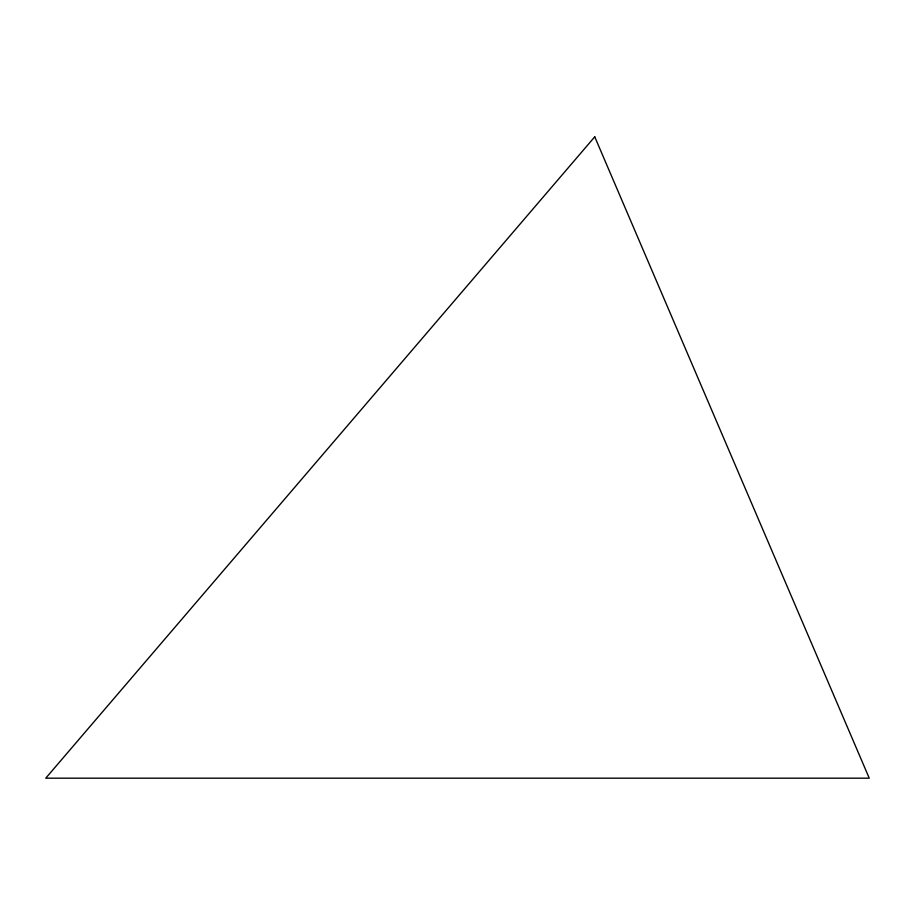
<?xml version="1.0" encoding="UTF-8"?>
<svg xmlns="http://www.w3.org/2000/svg" width="915" height="915" viewBox="0 0 915 915"><rect width="100%" height="100%" fill="white"/><g stroke="black" fill="none" stroke-linecap="round" stroke-linejoin="round"><path stroke-width="1.37" d="M594.75 136.815L45.75 778.185L869.25 778.185L594.75 136.815"/></g></svg>
